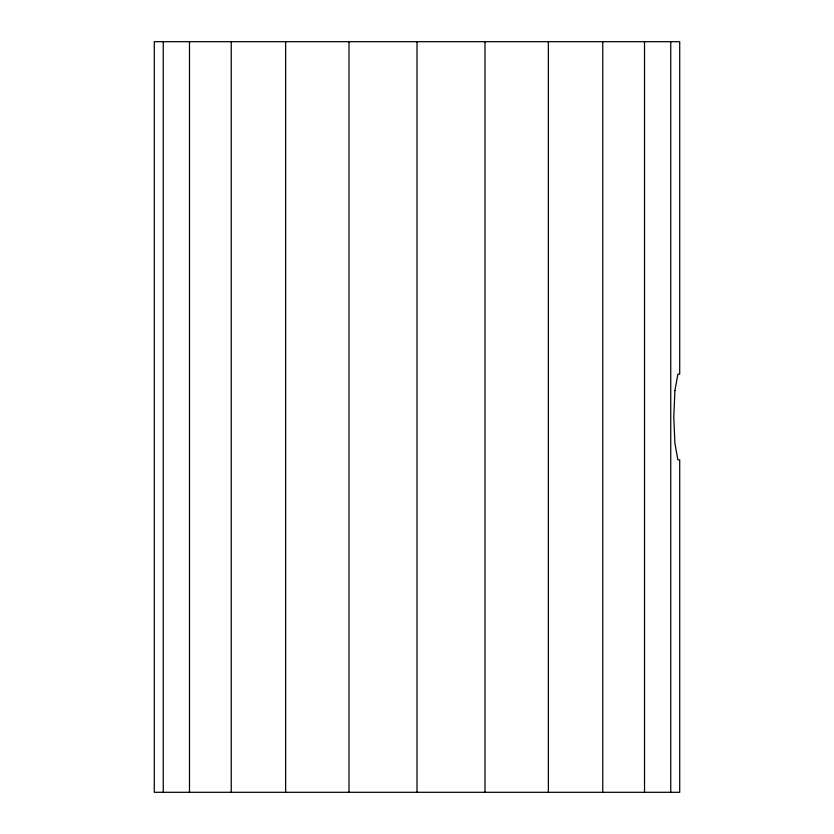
<?xml version="1.0" encoding="UTF-8"?>
<svg xmlns="http://www.w3.org/2000/svg" width="834" height="834" viewBox="0 0 834 834"><rect width="100%" height="100%" fill="white"/><g stroke="black" fill="none" stroke-linecap="round" stroke-linejoin="round"><path stroke-width="1.25" d="M670.755 41.7L670.755 792.3M644.515 41.7L644.515 792.3M602.763 41.7L602.763 792.3M548.355 41.7L548.355 792.3M484.992 41.7L484.992 792.3M417 41.7L417 792.3M349.008 41.7L349.008 792.3M285.645 41.7L285.645 792.3M231.237 41.7L231.237 792.3M189.485 41.7L189.485 792.3M163.245 41.7L163.245 792.3M674.914 390.531L673.778 417L674.914 443.469L677.875 459.836L679.71 459.836L679.71 792.3L154.29 792.3L154.29 41.7L679.71 41.7L679.71 374.164L677.875 374.164L674.914 390.531"/></g></svg>
